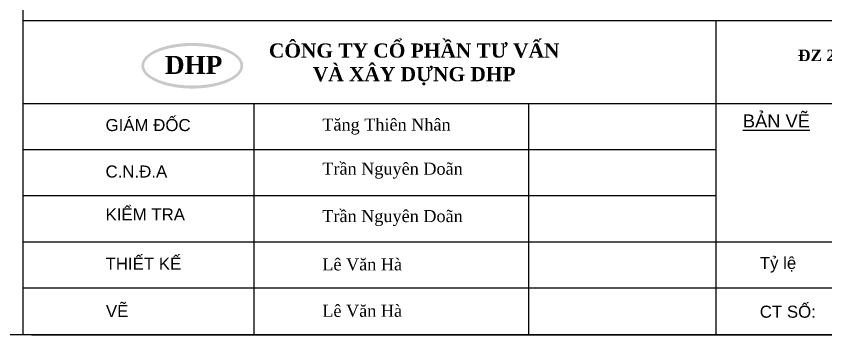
# Model space of a CAD drawing. Header units: inches. Extents: x -246336 to 136055, y -106871 to 69513.
# Drawn here: x -166563 to -157988, y -49224 to -45852 of the extents above; entities that cross this region are included whole.
import ezdxf

# ---------------------------------------------------------------- set-up
doc = ezdxf.new("R2010")
doc.units = ezdxf.units.IN
doc.header["$MEASUREMENT"] = 0
for name, color, linetype in [('kichthuoc', 7, 'Continuous'), ('KTEN', 7, 'Continuous'), ('T_VAT', 7, 'Continuous')]:
    doc.layers.add(name, color=color, linetype=linetype)
doc.styles.add('ANH', font='Vhavan.ttf', dxfattribs={"height": 2})
doc.styles.add('khung ten', font='Varr.ttf')
doc.styles.add('Kten', font='Vtimen.ttf')

# ---------------------------------------------------------------- blocks, each defined once
blk = doc.blocks.new('TDE')
h = blk.add_hatch(color=5)
edge = h.paths.add_edge_path()
edge.add_ellipse((2364.2, -115), major_axis=(-277.3, 0), ratio=0.448156, start_angle=0, end_angle=360)
edge = h.paths.add_edge_path(flags=16)
edge.add_ellipse((2364.2, -115), major_axis=(262.5, 0), ratio=0.409156, start_angle=0, end_angle=360)
h.paths.add_polyline_path([(2190.8, -37), (2539.6, -37), (2539.6, -184), (2190.8, -184)], flags=8)
at = {"insert": (2215.3, -61.5), "char_height": 98, "width": 363.53, "attachment_point": 1, "style": 'ANH'}
blk.add_mtext('{\\fTimes New Roman|b1|i0|c0|p18;\\C1;DHP}', dxfattribs=at)

msp = doc.modelspace()

# ---------------------------------------------------------------- linework, layer by layer
for p, q in [((-166493.769, -30229.036), (-166493.769, -49224.345)), ((-166493.769, -45896.715), (-152961.77, -45896.715))]:
    msp.add_line(p, q)
msp.add_lwpolyline([(-180025.769, -30229.036), (-152961.77, -30229.036), (-152961.77, -49224.345), (-180025.769, -49224.345)], close=True)
at = {"layer": 'kichthuoc', "color": 6}
for p, q in [((-166493.769, -45896.715), (-152961.77, -45896.715)), ((-166400.323, -49224.345), (-152961.77, -49224.345)), ((-165346.74, -49224.345), (-152961.77, -49224.345))]:
    msp.add_line(p, q, dxfattribs=at)
at = {"layer": 'KTEN'}
for p, q in [((-159154.307, -45896.715), (-159154.255, -49223.097)), ((-166493.769, -46776.961), (-152961.77, -46776.961)), ((-164047.86, -46776.961), (-164047.86, -49224.345)), ((-164047.508, -46776.865), (-164047.508, -49224.25)), ((-161135.473, -46776.961), (-161135.473, -49224.345)), ((-166493.769, -47264.282), (-159154.255, -47264.282)), ((-166493.769, -47751.603), (-159154.255, -47751.603)), ((-166493.769, -48238.925), (-159154.255, -48238.925)), ((-159154.255, -48238.925), (-152961.77, -48238.925)), ((-166493.769, -48726.246), (-159154.255, -48726.246)), ((-159154.255, -48726.246), (-152961.77, -48726.246))]:
    msp.add_line(p, q, dxfattribs=at)

# ---------------------------------------------------------------- block references
at = {"xscale": 1.944538468218525, "yscale": 1.944538465457299, "zscale": 1.944538472448}
msp.add_blockref('TDE', (-169295.14, -46152.827), dxfattribs=at)

# ---------------------------------------------------------------- texts
at = {"insert": (-156040.398, -46284.924), "char_height": 121.856223, "width": 6474.6273, "attachment_point": 5, "style": 'Kten'}
msp.add_mtext('{\\fVNtimes new roman|b1|i0|c0|p34;\\L\\C0;CÄNG TRÇNH \\P\\fTimes New Roman|b1|i0|c238|p18;\\lĐZ\\fTimes New Roman|b1|i0|c0|p18; 22KV & \\fTimes New Roman|b1|i0|c163|p18;TR\\fTimes New Roman|b1|i0|c0|p18;ẠM\\fTimes New Roman|b1|i0|c163|p18; BI\\fTimes New Roman|b1|i0|c0|p18;ẾN\\fTimes New Roman|b1|i0|c163|p18; ÁP \\fTimes New Roman|b1|i0|c0|p18;(250+630)\\fTimes New Roman|b1|i0|c163|p18;KVA -22/ 0.4KV\\PC\\fTimes New Roman|b1|i0|c0|p18;ẤP\\fTimes New Roman|b1|i0|c163|p18; ĐI\\fTimes New Roman|b1|i0|c0|p18;ỆN\\fTimes New Roman|b1|i0|c163|p18; \\fTimes New Roman|b1|i0|c0|p18;PVTC CẦU SỐ 1, 2 & 3}', dxfattribs=at)
at = {"color": 0, "style": 'khung ten'}
for s, insert, char_height, width, attachment_point in [('{\\fTimes New Roman|b1|i0|c0|p18;CÔNG TY CỔ PHẦN T\\fTimes New Roman|b1|i0|c163|p18;Ư V\\fTimes New Roman|b1|i0|c0|p18;ẤN\\fTimes New Roman|b1|i0|c163|p18;\\PVÀ XÂY D\\fTimes New Roman|b1|i0|c0|p18;ỰNG\\fTimes New Roman|b1|i0|c163|p18; DHP}', (-162347.959, -46362.86), 149.743384, 6049.45108, 5), ('{\\fArial|b0|i0|c0|p34;GIÁM ÐỐC}', (-165616.615, -47005.136), 127.55918, 1498.39882, 4), ('{\\fTimes New Roman|b0|i0|c163|p18;Tăng Thiên Nhân}', (-163320.879, -47020.621), 127.55918, 2645.06152, 4), ('{\\fTimes New Roman|b0|i0|c0|p18;Trần \\fTimes New Roman|b0|i0|c163|p18;Nguyên Do\\fTimes New Roman|b0|i0|c0|p18;ãn}', (-163320.879, -47487.002), 127.559179, 2645.06152, 4), ('{\\fArial|b0|i0|c0|p34;C.N.\\fArial|b0|i0|c238|p34;Đ\\fArial|b0|i0|c0|p34;.A}', (-165616.615, -47497.009), 127.55918, 1498.39882, 4), ('{\\fArial|b0|i0|c0|p34;KIỂM TRA}', (-165616.615, -47950.298), 127.55918, 1498.39882, 4), ('{\\fTimes New Roman|b0|i0|c0|p18;Trần Nguyên Doãn}', (-163320.879, -47988.696), 127.55918, 2645.06152, 4), ('{\\fArial|b0|i0|c0|p34;THIẾT KẾ}', (-165616.967, -48472.1), 127.55918, 1498.39882, 4), ('{\\fTimes New Roman|b0|i0|c0|p18;Lê V\\fTimes New Roman|b0|i0|c238|p18;ă\\fTimes New Roman|b0|i0|c0|p18;n Hà}', (-163320.879, -48480.335), 127.559179, 2645.06152, 4), ('{\\fArial|b0|i0|c0|p34;VẼ}', (-165612.699, -48973.108), 127.55918, 1498.39882, 4), ('{\\fTimes New Roman|b0|i0|c0|p18;Lê V\\fTimes New Roman|b0|i0|c238|p18;ă\\fTimes New Roman|b0|i0|c0|p18;n Hà}', (-163320.879, -48971.682), 127.559179, 2645.06152, 4)]:
    msp.add_mtext(s, dxfattribs=dict(at, insert=insert, char_height=char_height, width=width, attachment_point=attachment_point))
at = {"layer": 'T_VAT', "ltscale": 0.01, "attachment_point": 4, "style": 'khung ten'}
for s, insert, char_height, width in [('{\\fArial|b0|i0|c0|p34;\\LBẢN VẼ}', (-158866.909, -46960.598), 138.65128, 4470.58724), ('{\\fArial|b0|i0|c0|p34;Tỷ lệ}', (-158687.61, -48482.586), 127.55918, 1249.01761), ('{\\fArial|b0|i0|c0|p34;CT SỐ:  }', (-158687.61, -48980.685), 127.55918, 1249.01761)]:
    msp.add_mtext(s, dxfattribs=dict(at, insert=insert, char_height=char_height, width=width))

doc.saveas('drawing.dxf')
